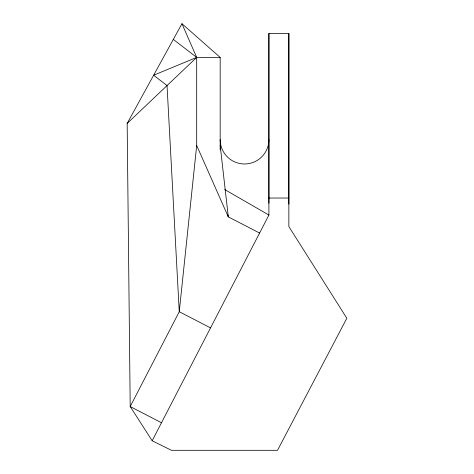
<?xml version="1.0" encoding="UTF-8"?>
<svg xmlns="http://www.w3.org/2000/svg" width="474" height="474" viewBox="0 0 474 474"><rect width="100%" height="100%" fill="white"/><g stroke="black" fill="none" stroke-linecap="round" stroke-linejoin="round"><path stroke-width="0.71" d="M268.906 203.257L268.906 33.458L288.862 33.458L288.862 226.572L346.838 318.25L277.527 450.3L171.434 450.3L152.178 440.749L130.202 406.556L127.162 123.436L181.945 23.7L220.173 57.407L220.173 149.962M288.862 204.122L288.862 33.458M181.945 23.7L196.692 57.407L196.692 145.488L179.255 311.714L130.202 406.556L161.492 422.743M152.178 440.749L268.906 215.054L268.906 33.458M127.162 123.436L196.692 57.407L220.173 57.407M268.906 198.037L288.862 198.037M259.598 233.06L228.302 216.873L196.692 145.488M210.545 327.901L179.255 311.714L167.038 85.569L153.635 75.236L196.692 57.407L173.324 39.395M224.664 189.505L268.906 215.054M227.721 214.734L228.302 216.873L220.173 145.488M268.906 139.617A24.364 24.364 0 0 1 244.543 163.98A24.364 24.364 0 0 1 220.173 139.617"/></g></svg>
